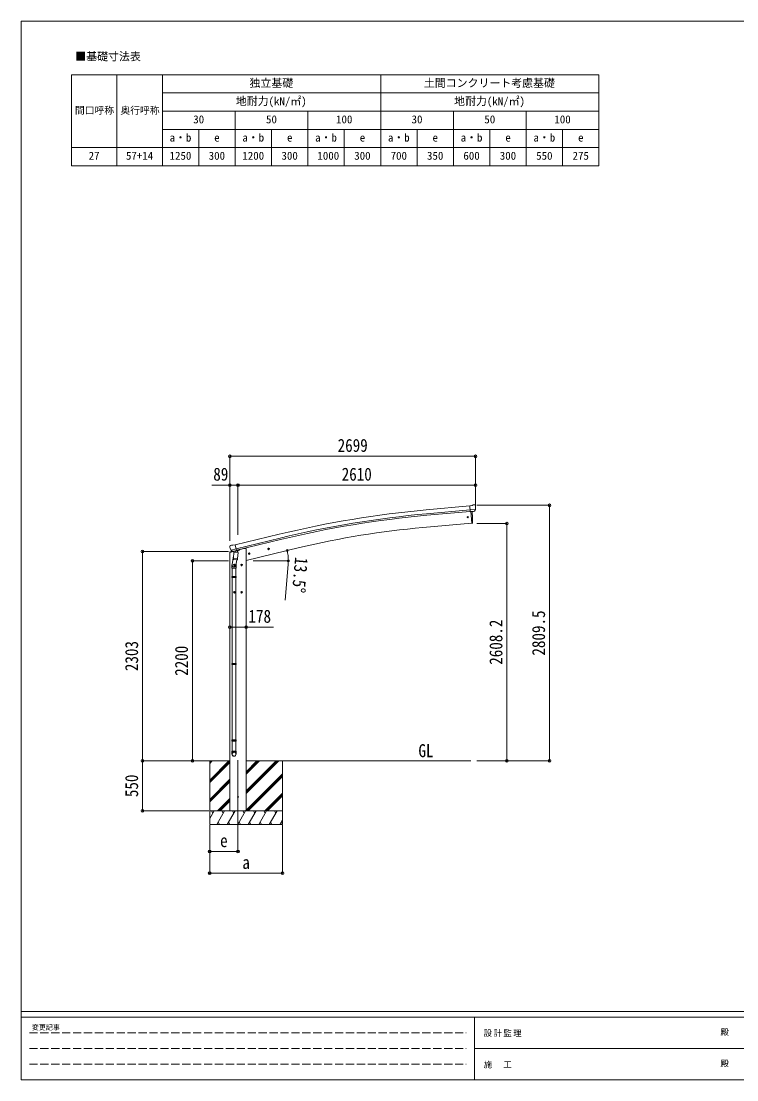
# Model space of a CAD drawing. Units: millimetres at full size, sheet at 1:30. Extents: x -8385 to 8479, y -5853 to 5787.
# Drawn here: x -8385 to -518, y -5853 to 5787 of the extents above; entities that cross this region are included whole.
import ezdxf
from ezdxf.enums import TextEntityAlignment as Align

# ---------------------------------------------------------------- set-up
doc = ezdxf.new("R2010")
doc.units = ezdxf.units.MM
doc.header["$LTSCALE"] = 30
doc.header["$PDMODE"] = 32
doc.header["$PDSIZE"] = 30
doc.linetypes.add('DASHED3', pattern=[4, 3, -1])
for name, color, linetype, lineweight in [('0-0_0', 7, 'Continuous', 9), ('0-1_本体', 4, 'Continuous', 9), ('0-2_部品', 7, 'Continuous', 9), ('0-8_PARTS2', 2, 'Continuous', 9), ('0-A_寸法', 6, 'Continuous', 9), ('0-F_PARTS1', 7, 'Continuous', 18), ('F-0_240', 7, 'Continuous', 9)]:
    doc.layers.add(name, color=color, linetype=linetype, lineweight=lineweight)
doc.styles.add('ＭＳ ゴシック', font='')
doc.styles.get('ＭＳ ゴシック').set_extended_font_data('MS Gothic')

msp = doc.modelspace()

# ---------------------------------------------------------------- linework, layer by layer
at = {"layer": '0-0_0', "color": 6}
for p, q in [((-2577.49, -2345.47), (-2577.49, 464.03)), ((-3046.51, 262.73), (-3046.51, -2345.47))]:
    msp.add_line(p, q, dxfattribs=at)
at = {"layer": '0-0_0'}
for p, q in [((-6687.17, -2345.47), (-6090.84, -2345.47)), ((-6313.09, -2345.47), (-6313.09, -3045.47)), ((-6313.09, -2556.7), (-6101.86, -2345.47)), ((-6313.09, -2372.85), (-6285.71, -2345.47)), ((-6313.09, -2358.71), (-6299.85, -2345.47)), ((-6313.09, -2570.84), (-6090.84, -2348.59)), ((-6313.09, -2584.98), (-6090.84, -2362.74)), ((-5912.84, -2345.47), (-3440.61, -2345.47)), ((-5912.84, -2705.23), (-5553.08, -2345.47)), ((-5912.84, -2676.95), (-5581.36, -2345.47)), ((-5912.84, -2691.09), (-5567.22, -2345.47)), ((-5912.84, -2493.1), (-5765.21, -2345.47)), ((-5912.84, -2478.96), (-5779.35, -2345.47)), ((-5912.84, -2464.82), (-5793.49, -2345.47)), ((-5513.09, -2345.47), (-5513.09, -3045.47)), ((-6313.09, -2768.83), (-6090.84, -2546.58)), ((-6313.09, -2782.97), (-6090.84, -2560.73)), ((-5919.23, -2895.47), (-5513.09, -2489.33)), ((-5905.09, -2895.47), (-5513.09, -2503.48)), ((-5890.95, -2895.47), (-5513.09, -2517.62)), ((-6313.09, -2797.12), (-6090.84, -2574.87)), ((-6227.6, -2895.47), (-6090.84, -2758.71)), ((-6213.46, -2895.47), (-6090.84, -2772.86)), ((-6199.31, -2895.47), (-6090.84, -2787)), ((-5707.1, -2895.47), (-5513.09, -2701.46)), ((-5692.96, -2895.47), (-5513.09, -2715.61)), ((-5678.81, -2895.47), (-5513.09, -2729.75)), ((-5513.09, -2895.47), (-6313.09, -2895.47)), ((-6313.09, -2979.3), (-6264.69, -2895.47)), ((-6279.69, -2921.45), (-6294.69, -2895.47)), ((-6235.82, -3045.47), (-6149.22, -2895.47)), ((-6164.22, -2921.45), (-6179.22, -2895.47)), ((-6120.35, -3045.47), (-6033.75, -2895.47)), ((-6048.75, -2921.45), (-6063.75, -2895.47)), ((-6004.88, -3045.47), (-5918.28, -2895.47)), ((-5933.28, -2921.45), (-5948.28, -2895.47)), ((-5889.41, -3045.47), (-5802.81, -2895.47)), ((-5817.81, -2921.45), (-5832.81, -2895.47)), ((-5773.94, -3045.47), (-5687.34, -2895.47)), ((-5717.34, -2895.47), (-5702.34, -2921.45)), ((-5658.47, -3045.47), (-5571.87, -2895.47)), ((-5586.87, -2921.45), (-5601.87, -2895.47)), ((-6220.82, -3019.49), (-6205.83, -3045.47)), ((-6105.35, -3019.49), (-6090.35, -3045.47)), ((-5989.88, -3019.49), (-5974.88, -3045.47)), ((-5874.41, -3019.49), (-5859.41, -3045.47)), ((-5758.94, -3019.49), (-5743.94, -3045.47)), ((-5643.47, -3019.49), (-5628.47, -3045.47)), ((-5543, -3045.47), (-5513.09, -2993.66)), ((-5528, -3019.49), (-5513, -3045.47)), ((-6313.09, -3045.47), (-5513.09, -3045.47))]:
    msp.add_line(p, q, dxfattribs=at)
at = {"layer": '0-1_本体'}
for p, q in [((-3454.53, 457.23), (-3932.04, 414.03)), ((-3450.77, 414.23), (-3928.15, 371.04)), ((-3449.3, 397.46), (-3926.64, 354.27)), ((-3442.07, 395.07), (-3430.81, 266.47)), ((-3430.81, 266.47), (-3968.76, 219.4)), ((-6031.37, 28.41), (-5548.49, 145.9)), ((-6021.29, -13.56), (-5538.28, 103.91)), ((-6017.36, -29.93), (-5534.3, 87.55)), ((-6090.84, -2891.74), (-6090.84, -55.18)), ((-5988.85, -24.22), (-5936.84, -11.74)), ((-5912.84, -11.74), (-5936.84, -11.74)), ((-5912.84, -11.74), (-5912.84, -2891.74)), ((-5324.76, -0.55), (-5912.81, -141.73))]:
    msp.add_line(p, q, dxfattribs=at)
at = {"layer": '0-1_本体', "color": 6}
msp.add_line((-5912.84, -875.65), (-6090.84, -875.65), dxfattribs=at)
at = {"layer": '0-1_本体'}
for centre, radius, start, end in [((-2935.92, -10595.98), 11054.98, 95.16866, 103.66973), ((-2935.92, -10595.98), 11011.82, 95.16974, 103.66973), ((-2935.92, -10595.98), 10994.98, 95.16974, 103.66973), ((-3169.75, -8996.25), 9250.23, 94.95525, 103.47191)]:
    msp.add_arc(centre, radius, start, end, dxfattribs=at)
at = {"layer": '0-2_部品'}
for p, q in [((-3428.13, 461.44), (-3416.41, 468.21)), ((-3401.51, 469.8), (-3415.17, 468.6)), ((-3392.37, 464.04), (-3397.86, 468.65)), ((-3428.13, 461.44), (-3454.7, 459.12)), ((-3449.04, 394.46), (-3454.7, 459.12)), ((-3391.83, 419.16), (-3450.75, 414)), ((-3439.08, 395.33), (-3449.04, 394.46)), ((-3431.01, 268.74), (-3442.07, 395.07)), ((-3405.47, 398.27), (-3413.18, 397.6)), ((-3403.08, 399.67), (-3392.15, 418.61)), ((-3391.31, 462), (-3391.19, 460.66)), ((-3430.77, 265.97), (-3431.01, 268.74)), ((-3428.16, 266.36), (-3430.77, 265.97)), ((-6092.83, 12.83), (-6092.55, 11.68)), ((-6088.61, 21.41), (-6092.47, 15.11)), ((-6085.51, 23.66), (-6072.33, 26.82)), ((-6057.77, 24.15), (-6071.03, 26.85)), ((-6057.77, 24.15), (-6031.84, 30.37)), ((-6093.4, -55.79), (-6050.38, -45.46)), ((-6093.4, -48.9), (-6093.4, -55.79)), ((-6064.95, -39.71), (-6091.1, -45.99)), ((-6078.77, -27.47), (-6021.27, -13.67)), ((-6061.92, -42.38), (-6078.3, -27.89)), ((-6050.33, -91.9), (-6066.24, -188.07)), ((-6059.21, -42.95), (-6051.69, -41.15)), ((-6058.38, -42.84), (-6056.85, -42.48)), ((-6056.85, -42.48), (-6020.14, -33.66)), ((-6055.01, -42.7), (-6055.06, -43.45)), ((-6054.3, -44.49), (-6028.49, -50.92)), ((-6047.39, -49.83), (-6052.06, -116.67)), ((-6001.7, -53.03), (-6047.39, -49.83)), ((-6045.61, -46.65), (-6045.84, -49.94)), ((-6026.09, -35.49), (-6027.12, -50.1)), ((-6020.14, -33.66), (-6018.61, -33.3)), ((-6017.06, -31.19), (-6016.11, -31.26)), ((-6016.11, -31.26), (-6002.8, -46.58)), ((-6011.81, -36.21), (-5992.68, -31.61)), ((-6006.37, -119.86), (-6001.7, -53.03)), ((-6002.8, -46.58), (-6003.24, -52.92)), ((-5988.85, -23), (-5988.85, -26.75)), ((-5889.27, -69.33), (-5869.82, -64.66)), ((-5884.71, -61.55), (-5886.84, -68.75)), ((-5877.41, -59.8), (-5884.71, -61.55)), ((-5877.21, -76.72), (-5881.88, -57.27)), ((-5872.24, -65.25), (-5877.41, -59.8)), ((-5874.38, -72.44), (-5872.24, -65.25)), ((-5675.33, -17.97), (-5655.88, -13.3)), ((-5670.78, -10.19), (-5672.91, -17.39)), ((-5663.48, -8.44), (-5670.78, -10.19)), ((-5663.27, -25.36), (-5667.94, -5.91)), ((-5658.31, -13.88), (-5663.48, -8.44)), ((-5660.44, -21.08), (-5658.31, -13.88)), ((-6068.39, -225.23), (-6068.39, -190.88)), ((-6022.39, -225.23), (-6068.39, -225.23)), ((-6066.39, -225.23), (-6066.39, -319.23)), ((-6052.92, -129.14), (-6052.05, -116.67)), ((-6052.52, -130.49), (-6052.53, -130.49)), ((-6006.37, -119.86), (-6052.06, -116.67)), ((-6031.84, -191.98), (-6051.84, -191.98)), ((-6051.08, -131.27), (-6009.38, -134.19)), ((-6041.84, -184.47), (-6048.34, -188.22)), ((-6048.34, -188.22), (-6048.34, -195.73)), ((-6048.34, -195.73), (-6041.84, -199.48)), ((-6041.84, -201.98), (-6041.84, -181.98)), ((-6035.34, -188.22), (-6041.84, -184.47)), ((-6014.81, -133.81), (-6025.54, -197.4)), ((-6024.39, -225.23), (-6024.39, -319.23)), ((-6022.39, -190.58), (-6022.39, -225.23)), ((-6006.38, -119.86), (-6007.27, -132.56)), ((-5951.84, -191.98), (-5971.84, -191.98)), ((-5961.84, -184.47), (-5968.34, -188.22)), ((-5968.34, -188.22), (-5968.34, -195.73)), ((-5968.34, -195.73), (-5961.84, -199.48)), ((-5961.84, -201.98), (-5961.84, -181.98)), ((-5955.34, -188.22), (-5961.84, -184.47)), ((-6068.39, -321.23), (-6067.39, -319.23)), ((-6022.39, -321.23), (-6068.39, -321.23)), ((-6022.39, -329.23), (-6068.39, -329.23)), ((-6023.39, -319.23), (-6067.39, -319.23)), ((-6023.39, -331.23), (-6067.39, -331.23)), ((-6066.39, -331.23), (-6066.39, -1275.42)), ((-6024.39, -331.23), (-6024.39, -1275.42)), ((-6022.39, -321.23), (-6023.39, -319.23)), ((-6022.39, -329.23), (-6023.39, -331.23)), ((-6022.39, -321.23), (-6022.39, -329.23)), ((-6031.84, -491.98), (-6051.84, -491.98)), ((-6041.84, -484.47), (-6048.34, -488.22)), ((-6048.34, -488.22), (-6048.34, -495.73)), ((-6048.34, -495.73), (-6041.84, -499.48)), ((-6041.84, -501.98), (-6041.84, -481.98)), ((-6035.34, -488.22), (-6041.84, -484.47)), ((-5951.84, -491.98), (-5971.84, -491.98)), ((-5961.84, -484.47), (-5968.34, -488.22)), ((-5968.34, -488.22), (-5968.34, -495.73)), ((-5968.34, -495.73), (-5961.84, -499.48)), ((-5961.84, -501.98), (-5961.84, -481.98)), ((-5955.34, -488.22), (-5961.84, -484.47)), ((-6068.39, -1277.42), (-6067.39, -1275.42)), ((-6022.39, -1277.42), (-6068.39, -1277.42)), ((-6023.39, -1275.42), (-6067.39, -1275.42)), ((-6022.39, -1277.42), (-6023.39, -1275.42)), ((-6022.39, -1277.42), (-6022.39, -1285.42)), ((-6022.39, -1285.42), (-6068.39, -1285.42)), ((-6023.39, -1287.42), (-6067.39, -1287.42)), ((-6066.39, -1287.42), (-6066.39, -2115.61)), ((-6024.39, -1287.42), (-6024.39, -2115.61)), ((-6022.39, -1285.42), (-6023.39, -1287.42)), ((-6068.39, -2117.61), (-6067.39, -2115.61)), ((-6022.39, -2117.61), (-6068.39, -2117.61)), ((-6022.39, -2125.61), (-6068.39, -2125.61)), ((-6023.39, -2115.61), (-6067.39, -2115.61)), ((-6023.39, -2127.61), (-6067.39, -2127.61)), ((-6066.39, -2127.61), (-6066.39, -2237.61)), ((-6024.39, -2127.61), (-6024.39, -2237.61)), ((-6022.39, -2117.61), (-6023.39, -2115.61)), ((-6022.39, -2125.61), (-6023.39, -2127.61)), ((-6022.39, -2117.61), (-6022.39, -2125.61)), ((-6068.39, -2271.75), (-6068.39, -2237.61)), ((-6022.39, -2237.61), (-6068.39, -2237.61)), ((-6022.39, -2271.75), (-6022.39, -2237.61))]:
    msp.add_line(p, q, dxfattribs=at)
for points in [[(-3439.08, 395.33), (-3438.81, 395.26), (-3413.43, 397.48), (-3413.18, 397.6)], [(-3425.62, 269.19), (-3424.78, 294.82), (-3424.58, 321.32), (-3425.05, 347.8), (-3426.2, 374.28), (-3427.7, 396.23)], [(-3391.76, 419.79), (-3392.05, 418.8), (-3392.15, 418.61)], [(-6026.41, -35.08), (-6016.69, -32.74), (-6031.84, 30.37)], [(-6079.04, -26.9), (-6078.46, -27.74), (-6078.3, -27.89)], [(-6026.41, -35.08), (-6026.65, -35.23), (-6051.41, -41.17), (-6051.69, -41.15)], [(-5886.84, -68.75), (-5881.67, -74.19), (-5874.38, -72.44)], [(-5672.91, -17.39), (-5667.74, -22.83), (-5660.44, -21.08)], [(-6041.84, -199.48), (-6035.34, -195.73), (-6035.34, -188.22)], [(-5961.84, -199.48), (-5955.34, -195.73), (-5955.34, -188.22)], [(-6068.39, -321.23), (-6068.39, -329.23), (-6067.39, -331.23)], [(-6041.84, -499.48), (-6035.34, -495.73), (-6035.34, -488.22)], [(-5961.84, -499.48), (-5955.34, -495.73), (-5955.34, -488.22)], [(-6068.39, -1277.42), (-6068.39, -1285.42), (-6067.39, -1287.42)], [(-6068.39, -2117.61), (-6068.39, -2125.61), (-6067.39, -2127.61)]]:
    msp.add_lwpolyline(points, dxfattribs=at)
for centre, radius in [((-3476.84, 333.61), 6.5), ((-5879.54, -67), 8.5), ((-5879.54, -67), 7.7), ((-5879.54, -67), 6.5), ((-5665.61, -15.64), 8.5), ((-5665.61, -15.64), 7.7), ((-5665.61, -15.64), 6.5), ((-6041.84, -191.98), 8.5), ((-6041.84, -191.98), 7.7), ((-6041.84, -191.98), 6.5), ((-5961.84, -191.98), 8.5), ((-5961.84, -191.98), 7.7), ((-5961.84, -191.98), 6.5), ((-6041.84, -491.98), 8.5), ((-6041.84, -491.98), 7.7), ((-6041.84, -491.98), 6.5), ((-5961.84, -491.98), 8.5), ((-5961.84, -491.98), 7.7), ((-5961.84, -491.98), 6.5), ((-6001.84, -2741.74), 4.5)]:
    msp.add_circle(centre, radius, dxfattribs=at)
for centre, radius, start, end in [((-3414.91, 465.61), 3, 95, 120), ((-3401.07, 464.81), 5, 50.00648, 94.99352), ((-3592.82, 443.02), 202.4, 353.4085, 5), ((-3428.6, 269.33), 3, 278.50322, 357.46219), ((-5895.75, 58.93), 202.4, 193.5, 205.09125), ((-6084.35, 18.8), 5, 103.5, 148.5), ((-6071.63, 23.91), 3, 78.5, 103.5), ((-6090.4, -48.9), 3, 103.5, 180), ((-6058.49, -42.36), 0.5, 248.23754, 283.5), ((-6055.51, -42.67), 0.5, 356, 103.5), ((-6054.06, -43.52), 1, 176, 256), ((-6028.14, -49.95), 1.03, 250.03897, 351.96569), ((-6025.49, -35.57), 0.604, 100.59842, 172.20595), ((-6018.73, -32.81), 0.5, 283.5, 318.76246), ((-5993.85, -26.75), 5, 283.5, 0), ((-6038.39, -190.88), 30, 177.45142, 180), ((-6050.98, -129.31), 1.95, 175.04017, 217.47766), ((-6050.94, -129.28), 2, 217.40962, 266), ((-6009.24, -132.19), 2, 266, 349.46843)]:
    msp.add_arc(centre, radius, start, end, dxfattribs=at)
for centre, major_axis, ratio, start_param, end_param in [((-3386.98, 466.05), (-15.35, 3.44), 0.101033, 5.97514262, 5.97537366), ((-3405.74, 401.26), (1.62, -2.54), 0.997631, 5.80419048, 5.89294842), ((-3405.81, 401.37), (-3.5, 2.17), 0.650902, 2.11455212, 2.18736272), ((-3405.68, 401.18), (1.62, -2.54), 0.997631, 5.96575902, 6.76218013), ((-3394.3, 461.75), (2.71, -1.31), 0.997474, 0.53665673, 1.32256522), ((-6089.91, 13.55), (-1.57, -2.57), 0.99628, 4.71238898, 5.49965061), ((-6059.93, -40.13), (-0.73, -2.92), 0.997631, 5.80419048, 6.60061159), ((-6059.88, -39.9), (2.63, 3.16), 0.650902, 4.09582259, 4.16863319), ((-6059.91, -40.03), (-0.73, -2.92), 0.997631, 0.39023689, 0.47899483), ((-6045.39, -190.58), (23, 0), 0.996195, 2.55602575, 6.56630284), ((-6045.39, -190.58), (21, 0), 0.996195, 2.93491471, 5.95123941), ((-6045.39, -2270.01), (-23, 0), 0.996195, 3.14159265, 6.28318531), ((-6045.39, -2271.75), (-23, 0), 0.996195, 3.14159265, 6.28318531), ((-6045.39, -2271.75), (0, -23.43), 0.981806, 4.71238898, 7.85398163)]:
    msp.add_ellipse(centre, major_axis=major_axis, ratio=ratio, start_param=start_param, end_param=end_param, dxfattribs=at)
msp.add_ellipse((-6045.39, -2271.75), major_axis=(21, 0), ratio=0.996195, dxfattribs=at)
at = {"layer": '0-8_PARTS2'}
msp.add_line((-6001.84, -2336.26), (-6001.84, -3095.47), dxfattribs=at)
at = {"layer": '0-A_寸法'}
for p, q in [((-6090.84, 1002.89), (-3391.84, 1002.89)), ((-3391.84, 1002.89), (-3391.84, 686.27)), ((-6090.84, 686.27), (-6090.84, 74.04)), ((-6090.84, 686.27), (-6001.84, 686.27)), ((-6001.84, 686.27), (-6001.84, 138.41)), ((-6001.84, 686.27), (-3391.84, 686.27)), ((-3391.84, 686.27), (-3391.84, 457.26)), ((-2577.49, 464.03), (-3375.33, 464.03)), ((-3046.51, 262.73), (-3375.33, 262.73)), ((-7051.41, -2345.47), (-7051.41, -42.47)), ((-7051.41, -42.47), (-6106.33, -42.47)), ((-6503.44, -2345.47), (-6503.44, -145.47)), ((-6503.44, -145.47), (-6106.33, -145.47)), ((-5834.34, -145.47), (-5447.48, -145.47)), ((-5450.34, -187.93), (-5484.7, -580.43)), ((-5912.84, -875.65), (-5612.84, -875.65)), ((-7051.41, -2345.47), (-6323.3, -2345.47)), ((-7051.41, -2895.47), (-7051.41, -2345.47)), ((-3046.51, -2345.47), (-3375.33, -2345.47)), ((-2577.49, -2345.47), (-3046.51, -2345.47)), ((-7051.41, -2895.47), (-6323.3, -2895.47)), ((-6313.09, -3581.84), (-6313.09, -3052.89)), ((-6313.09, -3341.86), (-6313.09, -3052.89)), ((-6001.84, -3341.86), (-6001.84, -3052.89)), ((-5513.09, -3581.84), (-5513.09, -3052.89)), ((-6001.84, -3341.86), (-6313.09, -3341.86)), ((-6313.09, -3581.84), (-5513.09, -3581.84))]:
    msp.add_line(p, q, dxfattribs=at)
msp.add_lwpolyline([(-6090.84, 1002.89), (-6090.84, 686.27), (-6290.84, 686.27)], dxfattribs=at)
for centre in [(-5461.94, -31.82), (-5448.48, -145.47)]:
    msp.add_circle(centre, 10.62, dxfattribs=at)
for start, end in [(0, 13.5), (354.99678, 0)]:
    msp.add_arc((-5935.34, -145.47), 486.86, start, end, dxfattribs=at)
for p in [(-6090.84, 1002.89), (-3391.84, 1002.89), (-6090.84, 686.27), (-6001.84, 686.27), (-3391.84, 686.27), (-2577.49, 464.03), (-3046.51, 262.73), (-7051.41, -42.47), (-6503.44, -145.47), (-6090.84, -875.65), (-5912.84, -875.65), (-7051.41, -2345.47), (-6503.44, -2345.47), (-3046.51, -2345.47), (-2577.49, -2345.47), (-7051.41, -2895.47), (-6313.09, -3341.86), (-6001.84, -3341.86), (-6313.09, -3581.84), (-5513.09, -3581.84)]:
    msp.add_point(p, dxfattribs=at)
at = {"layer": '0-F_PARTS1'}
for p, q in [((-7833.23, 5197.73), (-2033.23, 5197.73)), ((-7833.23, 5197.73), (-7833.23, 4197.73)), ((-7333.23, 5197.73), (-7333.23, 4197.73)), ((-4433.23, 5197.73), (-4433.23, 4197.73)), ((-6833.23, 4997.73), (-2033.23, 4997.73)), ((-6833.23, 4797.73), (-2033.23, 4797.73)), ((-3633.23, 4797.73), (-3633.23, 4197.73)), ((-6833.23, 4597.73), (-2033.23, 4597.73)), ((-3233.23, 4597.73), (-3233.23, 4197.73)), ((-2433.23, 4597.73), (-2433.23, 4197.73))]:
    msp.add_line(p, q, dxfattribs=at)
for points in [[(-6833.23, 5197.73), (-6833.23, 4997.73), (-6833.23, 4397.73), (-6833.23, 4197.73)], [(-2033.23, 5197.73), (-2033.23, 4597.73), (-2033.23, 4197.73)], [(-6033.23, 4797.73), (-6033.23, 4597.73), (-6033.23, 4197.73)], [(-5233.23, 4797.73), (-5233.23, 4597.73), (-5233.23, 4197.73)], [(-2833.23, 4797.73), (-2833.23, 4397.73), (-2833.23, 4197.73)], [(-6433.23, 4597.73), (-6433.23, 4397.73), (-6433.23, 4197.73)], [(-5633.23, 4597.73), (-5633.23, 4397.73), (-5633.23, 4197.73)], [(-4833.23, 4597.73), (-4833.23, 4397.73), (-4833.23, 4197.73)], [(-4033.23, 4597.73), (-4033.23, 4397.73), (-4033.23, 4197.73)], [(-7833.23, 4397.73), (-6833.23, 4397.73), (-2033.23, 4397.73)], [(-7833.23, 4197.73), (-7333.23, 4197.73), (-4433.23, 4197.73), (-2833.23, 4197.73), (-2033.23, 4197.73)]]:
    msp.add_lwpolyline(points, dxfattribs=at)
at = {"layer": 'F-0_240', "color": 5}
for p, q in [((-8385.45, 5787.34), (-8385.45, -5852.66)), ((-8385.45, 5787.34), (8054.55, 5787.34)), ((-8385.45, -5102.66), (8054.55, -5102.66)), ((-8385.45, -5162.66), (5387.79, -5162.66)), ((-3402.21, -5162.66), (-3402.21, -5852.66)), ((-3402.21, -5507.66), (2747.79, -5507.66)), ((-8385.45, -5852.66), (8054.55, -5852.66))]:
    msp.add_line(p, q, dxfattribs=at)
at = {"layer": 'F-0_240', "color": 4, "linetype": 'DASHED3'}
for p, q in [((-8295.46, -5335.16), (-3492.21, -5335.16)), ((-8295.46, -5507.66), (-3492.21, -5507.66)), ((-8295.46, -5680.16), (-3492.21, -5680.16))]:
    msp.add_line(p, q, dxfattribs=at)

# ---------------------------------------------------------------- texts
at = {"layer": '0-0_0', "style": 'ＭＳ ゴシック', "width": 0.85}
msp.add_text('GL', height=143, dxfattribs=at).set_placement((-4018.14, -2347.91), align=Align.BOTTOM_LEFT)
at = {"layer": '0-A_寸法', "color": 7, "style": 'ＭＳ ゴシック', "width": 0.85}
for s, p in [('2699', (-4906.34, 1008.89)), ('89', (-6273.34, 692.27)), ('2610', (-4861.84, 692.27)), ('178', (-5886.59, -869.65)), ('e', (-6198.71, -3336.86)), ('a', (-5954.34, -3576.84))]:
    msp.add_text(s, height=143, dxfattribs=at).set_placement(p, align=Align.BOTTOM_LEFT)
for s, rotation, p in [('13.5°', 264.997, (-5416.12, -98.07)), ('2608.2', 90, (-3052.51, -1288.87)), ('2809.5', 90, (-2583.49, -1188.22)), ('2303', 90, (-7057.41, -1358.97)), ('2200', 90, (-6509.44, -1410.47)), ('550', 90, (-7057.41, -2744.22))]:
    msp.add_text(s, height=143, rotation=rotation, dxfattribs=at).set_placement(p, align=Align.BOTTOM_LEFT)
at = {"layer": '0-F_PARTS1', "style": 'ＭＳ ゴシック'}
for s, height, p in [('■基礎寸法表', 87.98, (-7790.43, 5328.75)), ('独立基礎', 87.98, (-5874.89, 5037.31)), ('土間コンクリート考慮基礎', 87.98, (-3958.23, 5037.31)), ('地耐力(kN/㎡)', 87.98, (-6025.94, 4837.31)), ('地耐力(kN/㎡)', 87.98, (-3625.94, 4837.31)), ('間口呼称', 76.98, (-7794.89, 4744.81)), ('奥行呼称', 76.98, (-7294.89, 4744.81)), ('30', 87.98, (-6493.64, 4637.31)), ('50', 87.98, (-5693.64, 4637.31)), ('100', 87.98, (-4923.85, 4637.31)), ('30', 87.98, (-4093.64, 4637.31)), ('50', 87.98, (-3293.64, 4637.31)), ('100', 87.98, (-2523.85, 4637.31)), ('a・b', 87.98, (-6754.06, 4437.31)), ('a・b', 87.98, (-5954.06, 4437.31)), ('a・b', 87.98, (-5154.06, 4437.31)), ('a・b', 87.98, (-4354.06, 4437.31)), ('a・b', 87.98, (-3554.06, 4437.31)), ('a・b', 87.98, (-2754.06, 4437.31)), ('e', 87.98, (-6263.44, 4437.31)), ('e', 87.98, (-5463.44, 4437.31)), ('e', 87.98, (-4663.44, 4437.31)), ('e', 87.98, (-3863.44, 4437.31)), ('e', 87.98, (-3063.44, 4437.31)), ('e', 87.98, (-2263.44, 4437.31)), ('27', 87.98, (-7643.64, 4237.31)), ('57+14', 87.98, (-7233.64, 4237.31)), ('1250', 87.98, (-6754.06, 4237.31)), ('300', 87.98, (-6323.85, 4237.31)), ('1200', 87.98, (-5954.06, 4237.31)), ('300', 87.98, (-5523.85, 4237.31)), ('1000', 87.98, (-5128.85, 4237.31)), ('300', 87.98, (-4723.85, 4237.31)), ('700', 87.98, (-4323.85, 4237.31)), ('350', 87.98, (-3923.85, 4237.31)), ('600', 87.98, (-3523.85, 4237.31)), ('300', 87.98, (-3123.85, 4237.31)), ('550', 87.98, (-2723.85, 4237.31)), ('275', 87.98, (-2323.85, 4237.31))]:
    msp.add_text(s, height=height, dxfattribs=at).set_placement(p, align=Align.BOTTOM_LEFT)
at = {"layer": 'F-0_240', "style": 'ＭＳ ゴシック'}
for s, height, p in [('変更記事', 54.99, (-8268.23, -5320.16)), ('殿', 65.98, (-697.92, -5380.16)), ('殿', 65.98, (-697.92, -5725.16))]:
    msp.add_text(s, height=height, dxfattribs=at).set_placement(p, align=Align.BOTTOM_LEFT)
at = {"layer": 'F-0_240', "char_height": 65.98, "attachment_point": 7, "style": 'ＭＳ ゴシック'}
for s, insert in [('\\T1.17;設計監理', (-3300.89, -5380.16)), ('\\T1.17;施\u3000工', (-3300.89, -5725.16))]:
    msp.add_mtext(s, dxfattribs=dict(at, insert=insert))

doc.saveas('drawing.dxf')
